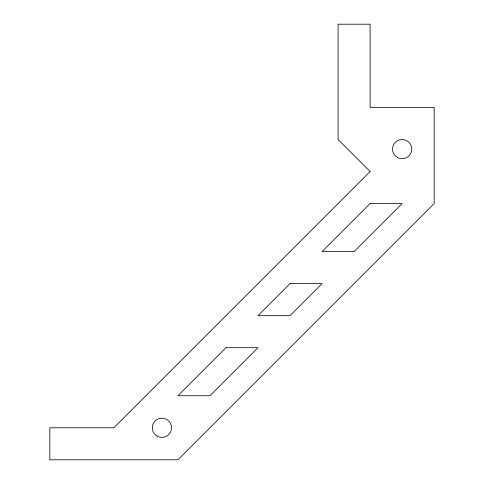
<?xml version="1.0" encoding="UTF-8"?>
<svg xmlns="http://www.w3.org/2000/svg" width="484" height="484" viewBox="0 0 484 484"><rect width="100%" height="100%" fill="white"/><g stroke="black" fill="none" stroke-linecap="round" stroke-linejoin="round"><path stroke-width="0.73" d="M370.115 171.536L113.885 427.771L49.822 427.771L49.822 459.8L177.943 459.8L434.178 203.564L434.178 107.478L370.115 107.478L370.115 24.2L338.086 24.2L338.086 139.507L370.115 171.536M225.986 347.7L177.943 395.743L209.971 395.743L258.014 347.7L225.986 347.7M290.043 283.636L258.014 315.665L290.043 315.665L322.072 283.636L290.043 283.636M370.115 203.564L322.072 251.607L354.1 251.607L402.15 203.564L370.115 203.564M397.34 157.439A9.607 9.607 0 0 0 411.757 149.114A9.607 9.607 0 0 0 397.34 140.796A9.607 9.607 0 0 0 397.34 157.439M157.125 436.09A9.607 9.607 0 0 0 171.536 427.771A9.607 9.607 0 0 0 157.125 419.446A9.607 9.607 0 0 0 157.125 436.09"/></g></svg>
